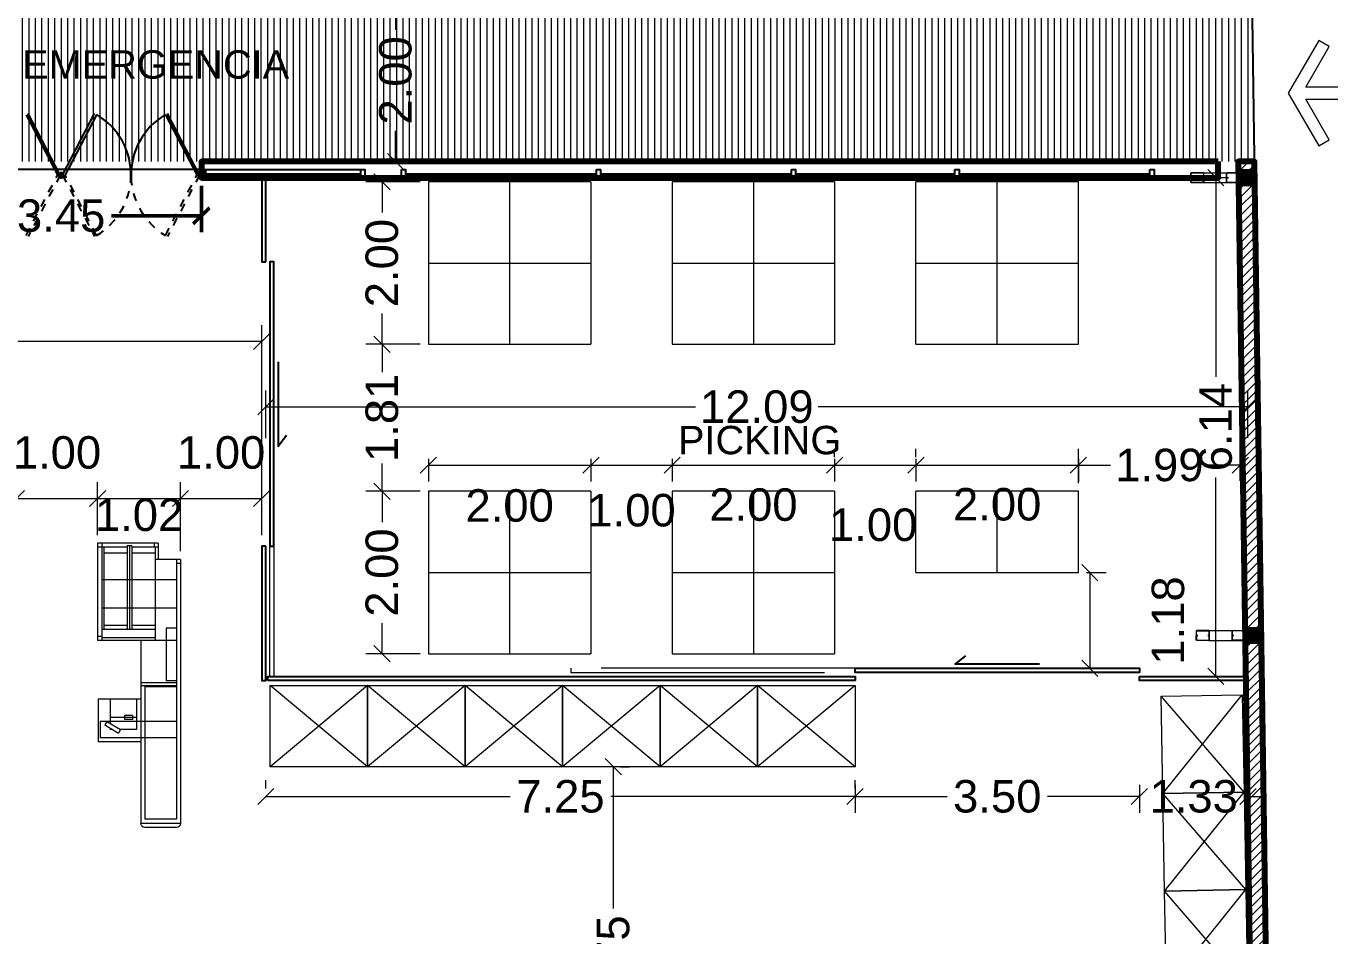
# Model space of a CAD drawing. Header units: inches. Extents: x 2 to 337, y 2 to 182.
# Drawn here: x 170.04 to 186.08, y 112.72 to 123.92 of the extents above; entities that cross this region are included whole.
import ezdxf

# ---------------------------------------------------------------- set-up
doc = ezdxf.new("R2010")
doc.units = ezdxf.units.IN
doc.header["$MEASUREMENT"] = 0
for name, pattern in [('ACAD_ISO10W100', [18, 12, -3, 0, -3]), ('HIDDEN', [0.375, 0.25, -0.125]), ('HIDDEN2', [4.7625, 3.175, -1.5875]), ('LÍNEAS_OCULTAS2', [0.1875, 0.125, -0.0625])]:
    doc.linetypes.add(name, pattern=pattern)
for name, color, linetype, lineweight in [('01 eje', 30, 'ACAD_ISO10W100', 9), ('L COTAS', 1, 'Continuous', 9), ('L EQUIP', 6, 'Continuous', 9), ('l gris', 9, 'Continuous', 5), ('l muro', 5, 'Continuous', 80), ('L PANELES', 136, 'Continuous', 50), ('L PROYEC', 4, 'HIDDEN2', 9), ('LAVADO MU', 10, 'Continuous', 5), ('smr acero', 170, 'Continuous', 15)]:
    doc.layers.add(name, color=color, linetype=linetype, lineweight=lineweight)
for name, color, linetype in [('01-COTAS ESTRUCTURA', 9, 'Continuous'), ('FIX FOOD', 8, 'Continuous'), ('L CARPINT', 3, 'Continuous'), ('l carpinteria', 3, 'Continuous'), ('L pisos', 8, 'Continuous'), ('l vidrio', 135, 'Continuous')]:
    doc.layers.add(name, color=color, linetype=linetype)
doc.styles.add('2mm para 1.100', font='ARIAL.TTF')
doc.styles.get("Standard").update_dxf_attribs({"font": 'ARIAL.TTF'})
doc.dimstyles.new('cotas 1.100', dxfattribs={"dimscale": 2, "dimtxt": 0.2, "dimasz": 0.1, "dimexe": 0.1, "dimexo": 0.05, "dimgap": 0.05, "dimtad": 0, "dimzin": 0, "dimdsep": 46, "dimtxsty": '2mm para 1.100', "dimblk": 'OBLIQUE', "dimcen": 0.09, "dimclrd": 256, "dimclre": 256, "dimclrt": 256, "dimaunit": 1, "dimadec": 3, "dimazin": 0, "dimtfac": 1, "dimtofl": 0, "dimtmove": 2, "dimatfit": 3, "dimfxl": 0, "dimtolj": 1, "dimtzin": 0, "dimlwd": -1, "dimlwe": -1, "dimarcsym": 0})

# ---------------------------------------------------------------- blocks, each defined once
blk = doc.blocks.new('terreno1')
at = {"layer": '01 eje', "ltscale": 0.05}
blk.add_line((2904.08, 736.346), (2902.361, 855.185), dxfattribs=at)
blk = doc.blocks.new('CAJAS AM')
at = {"layer": 'L EQUIP', "linetype": 'ByBlock', "ltscale": 0.01}
for p, q in [((781.677, 799.828), (781.287, 799.828)), ((781.237, 797.528), (781.237, 799.778)), ((781.727, 799.778), (781.237, 799.778)), ((781.287, 798.083), (781.287, 799.728)), ((781.677, 799.728), (781.287, 799.728)), ((781.677, 796.528), (781.677, 799.728)), ((781.727, 796.528), (781.727, 799.778)), ((780.712, 798.248), (780.712, 798.773)), ((781.237, 798.773), (780.712, 798.773)), ((780.737, 798.523), (780.737, 798.723)), ((781.677, 798.723), (780.737, 798.723)), ((780.794, 798.565), (780.962, 798.666)), ((780.987, 798.623), (780.962, 798.666)), ((781.237, 798.248), (781.237, 798.773)), ((781.677, 798.523), (780.737, 798.523)), ((780.819, 798.522), (780.794, 798.565)), ((780.819, 798.522), (780.987, 798.623)), ((780.862, 798.606), (780.862, 798.623)), ((780.89, 798.623), (780.862, 798.623)), ((780.862, 798.248), (780.862, 798.548)), ((781.187, 798.623), (780.987, 798.623)), ((781.037, 798.448), (781.037, 798.498)), ((781.137, 798.498), (781.037, 798.498)), ((781.137, 798.448), (781.137, 798.498)), ((781.187, 798.248), (781.187, 798.623)), ((781.187, 798.473), (780.862, 798.473)), ((781.137, 798.448), (781.037, 798.448)), ((781.237, 798.248), (780.712, 798.248)), ((781.677, 798.083), (781.237, 798.083)), ((781.677, 798.048), (781.237, 798.048)), ((781.677, 798.098), (781.287, 798.098)), ((781.677, 798.023), (781.552, 798.023)), ((781.552, 797.373), (781.552, 798.023)), ((780.707, 796.328), (780.707, 797.528)), ((781.677, 797.528), (780.707, 797.528)), ((780.757, 797.478), (780.707, 797.478)), ((780.757, 796.328), (780.757, 797.528)), ((781.417, 797.493), (780.757, 797.493)), ((781.417, 797.393), (780.757, 797.393)), ((780.782, 796.378), (780.782, 797.393)), ((781.072, 796.363), (781.072, 797.393)), ((781.1, 796.363), (781.1, 797.393)), ((781.127, 796.363), (781.127, 797.393)), ((781.417, 796.378), (781.417, 797.528)), ((781.072, 797.343), (780.782, 797.343)), ((781.417, 797.343), (781.127, 797.343)), ((781.677, 797.373), (781.552, 797.373)), ((781.677, 797.128), (780.757, 797.128)), ((781.677, 796.778), (780.757, 796.778)), ((781.727, 796.578), (781.677, 796.578)), ((781.072, 796.453), (780.782, 796.453)), ((781.417, 796.453), (781.127, 796.453)), ((781.727, 796.528), (781.417, 796.528)), ((781.452, 796.328), (781.452, 796.528)), ((781.072, 796.378), (780.707, 796.378)), ((780.755, 796.328), (780.707, 796.328)), ((781.452, 796.328), (780.707, 796.328)), ((781.127, 796.363), (781.072, 796.363)), ((781.452, 796.378), (781.127, 796.378)), ((781.402, 796.328), (781.402, 796.378))]:
    blk.add_line(p, q, dxfattribs=at)
for centre, start, end in [((781.287, 799.778), 90, 180), ((781.677, 799.778), 0, 90)]:
    blk.add_arc(centre, 0.05, start, end, dxfattribs=at)
blk = doc.blocks.new('_Oblique')
at = {"color": 0, "linetype": 'ByBlock', "lineweight": -2}
blk.add_line((-0.5, -0.5), (0.5, 0.5), dxfattribs=at)
blk = doc.blocks.new('*D408')
at = {"layer": 'Defpoints', "color": 0}
for p in [(170.917, 118.104), (170.917, 117.554), (169.917, 117.354)]:
    blk.add_point(p, dxfattribs=at)
at = {"layer": 'L COTAS'}
for p, q in [((169.917, 117.454), (169.917, 118.304)), ((170.917, 117.654), (170.917, 118.304)), ((169.917, 118.104), (170.917, 118.104))]:
    blk.add_line(p, q, dxfattribs=at)
at = {"layer": 'L COTAS', "xscale": 0.2, "yscale": 0.2, "zscale": 0.2, "rotation": 180}
blk.add_blockref('_Oblique', (169.917, 118.104), dxfattribs=at)
at = {"layer": 'L COTAS', "xscale": 0.2, "yscale": 0.2, "zscale": 0.2}
blk.add_blockref('_Oblique', (170.917, 118.104), dxfattribs=at)
at = {"layer": 'L COTAS', "insert": (170.417, 118.668), "char_height": 0.4, "attachment_point": 5, "style": '2mm para 1.100'}
blk.add_mtext('\\A1;1.00', dxfattribs=at)
blk = doc.blocks.new('*D409')
at = {"layer": 'Defpoints', "color": 0}
for p in [(171.937, 118.104), (170.917, 117.554), (171.937, 117.354)]:
    blk.add_point(p, dxfattribs=at)
at = {"layer": 'L COTAS'}
for p, q in [((170.917, 117.654), (170.917, 118.304)), ((171.937, 117.454), (171.937, 118.304)), ((170.917, 118.104), (171.937, 118.104))]:
    blk.add_line(p, q, dxfattribs=at)
at = {"layer": 'L COTAS', "xscale": 0.2, "yscale": 0.2, "zscale": 0.2, "rotation": 180}
blk.add_blockref('_Oblique', (170.917, 118.104), dxfattribs=at)
at = {"layer": 'L COTAS', "xscale": 0.2, "yscale": 0.2, "zscale": 0.2}
blk.add_blockref('_Oblique', (171.937, 118.104), dxfattribs=at)
at = {"layer": 'L COTAS', "insert": (171.427, 117.901), "char_height": 0.4, "attachment_point": 5, "style": '2mm para 1.100'}
blk.add_mtext('\\A1;1.02', dxfattribs=at)
blk = doc.blocks.new('*D422')
at = {"layer": 'Defpoints', "color": 0}
for p in [(172.937, 118.104), (172.937, 117.554), (171.937, 117.354)]:
    blk.add_point(p, dxfattribs=at)
at = {"layer": 'L COTAS'}
for p, q in [((171.937, 117.454), (171.937, 118.304)), ((172.937, 117.654), (172.937, 118.304)), ((171.937, 118.104), (172.937, 118.104))]:
    blk.add_line(p, q, dxfattribs=at)
at = {"layer": 'L COTAS', "xscale": 0.2, "yscale": 0.2, "zscale": 0.2, "rotation": 180}
blk.add_blockref('_Oblique', (171.937, 118.104), dxfattribs=at)
at = {"layer": 'L COTAS', "xscale": 0.2, "yscale": 0.2, "zscale": 0.2}
blk.add_blockref('_Oblique', (172.937, 118.104), dxfattribs=at)
at = {"layer": 'L COTAS', "insert": (172.437, 118.668), "char_height": 0.4, "attachment_point": 5, "style": '2mm para 1.100'}
blk.add_mtext('\\A1;1.00', dxfattribs=at)
blk = doc.blocks.new('*D423')
at = {"layer": 'Defpoints', "color": 0}
for p in [(174.988, 118.692), (176.988, 118.692), (176.988, 118.514)]:
    blk.add_point(p, dxfattribs=at)
at = {"layer": 'L COTAS'}
for p, q in [((174.988, 118.592), (174.988, 118.314)), ((176.988, 118.592), (176.988, 118.314)), ((174.988, 118.514), (176.988, 118.514))]:
    blk.add_line(p, q, dxfattribs=at)
at = {"layer": 'L COTAS', "xscale": 0.2, "yscale": 0.2, "zscale": 0.2, "rotation": 180}
blk.add_blockref('_Oblique', (174.988, 118.514), dxfattribs=at)
at = {"layer": 'L COTAS', "xscale": 0.2, "yscale": 0.2, "zscale": 0.2}
blk.add_blockref('_Oblique', (176.988, 118.514), dxfattribs=at)
at = {"layer": 'L COTAS', "insert": (175.988, 118.015), "char_height": 0.4, "attachment_point": 5, "style": '2mm para 1.100'}
blk.add_mtext('\\A1;2.00', dxfattribs=at)
blk = doc.blocks.new('*D424')
at = {"layer": 'Defpoints', "color": 0}
for p in [(176.988, 118.692), (177.988, 118.692), (177.988, 118.514)]:
    blk.add_point(p, dxfattribs=at)
at = {"layer": 'L COTAS'}
for p, q in [((176.988, 118.592), (176.988, 118.314)), ((177.988, 118.592), (177.988, 118.314)), ((176.988, 118.514), (177.988, 118.514))]:
    blk.add_line(p, q, dxfattribs=at)
at = {"layer": 'L COTAS', "xscale": 0.2, "yscale": 0.2, "zscale": 0.2, "rotation": 180}
blk.add_blockref('_Oblique', (176.988, 118.514), dxfattribs=at)
at = {"layer": 'L COTAS', "xscale": 0.2, "yscale": 0.2, "zscale": 0.2}
blk.add_blockref('_Oblique', (177.988, 118.514), dxfattribs=at)
at = {"layer": 'L COTAS', "insert": (177.488, 117.957), "char_height": 0.4, "attachment_point": 5, "style": '2mm para 1.100'}
blk.add_mtext('\\A1;1.00', dxfattribs=at)
blk = doc.blocks.new('*D425')
at = {"layer": 'Defpoints', "color": 0}
for p in [(177.988, 118.692), (179.988, 118.692), (179.988, 118.514)]:
    blk.add_point(p, dxfattribs=at)
at = {"layer": 'L COTAS'}
for p, q in [((177.988, 118.592), (177.988, 118.314)), ((179.988, 118.592), (179.988, 118.314)), ((177.988, 118.514), (179.988, 118.514))]:
    blk.add_line(p, q, dxfattribs=at)
at = {"layer": 'L COTAS', "xscale": 0.2, "yscale": 0.2, "zscale": 0.2, "rotation": 180}
blk.add_blockref('_Oblique', (177.988, 118.514), dxfattribs=at)
at = {"layer": 'L COTAS', "xscale": 0.2, "yscale": 0.2, "zscale": 0.2}
blk.add_blockref('_Oblique', (179.988, 118.514), dxfattribs=at)
at = {"layer": 'L COTAS', "insert": (178.988, 118.026), "char_height": 0.4, "attachment_point": 5, "style": '2mm para 1.100'}
blk.add_mtext('\\A1;2.00', dxfattribs=at)
blk = doc.blocks.new('*D426')
at = {"layer": 'Defpoints', "color": 0}
for p in [(179.988, 118.514), (180.988, 118.514), (180.988, 118.514)]:
    blk.add_point(p, dxfattribs=at)
at = {"layer": 'L COTAS'}
for p, q in [((179.988, 118.614), (179.988, 118.714)), ((180.988, 118.614), (180.988, 118.714)), ((179.988, 118.514), (180.988, 118.514))]:
    blk.add_line(p, q, dxfattribs=at)
at = {"layer": 'L COTAS', "xscale": 0.2, "yscale": 0.2, "zscale": 0.2, "rotation": 180}
blk.add_blockref('_Oblique', (179.988, 118.514), dxfattribs=at)
at = {"layer": 'L COTAS', "xscale": 0.2, "yscale": 0.2, "zscale": 0.2}
blk.add_blockref('_Oblique', (180.988, 118.514), dxfattribs=at)
at = {"layer": 'L COTAS', "insert": (180.462, 117.778), "char_height": 0.4, "attachment_point": 5, "style": '2mm para 1.100'}
blk.add_mtext('\\A1;1.00', dxfattribs=at)
blk = doc.blocks.new('*D427')
at = {"layer": 'Defpoints', "color": 0}
for p in [(180.988, 118.692), (182.988, 118.692), (182.988, 118.514)]:
    blk.add_point(p, dxfattribs=at)
at = {"layer": 'L COTAS'}
for p, q in [((180.988, 118.592), (180.988, 118.314)), ((182.988, 118.592), (182.988, 118.314)), ((180.988, 118.514), (182.988, 118.514))]:
    blk.add_line(p, q, dxfattribs=at)
at = {"layer": 'L COTAS', "xscale": 0.2, "yscale": 0.2, "zscale": 0.2, "rotation": 180}
blk.add_blockref('_Oblique', (180.988, 118.514), dxfattribs=at)
at = {"layer": 'L COTAS', "xscale": 0.2, "yscale": 0.2, "zscale": 0.2}
blk.add_blockref('_Oblique', (182.988, 118.514), dxfattribs=at)
at = {"layer": 'L COTAS', "insert": (181.988, 118.03), "char_height": 0.4, "attachment_point": 5, "style": '2mm para 1.100'}
blk.add_mtext('\\A1;2.00', dxfattribs=at)
blk = doc.blocks.new('rack bajo')
for p, q in [((0, 1.2), (1, 0)), ((1, 1.2), (0, 0))]:
    blk.add_line(p, q)
blk.add_lwpolyline([(0, 0), (1, 0), (1, 1.2), (0, 1.2)], close=True)
blk = doc.blocks.new('*D311')
at = {"layer": 'Defpoints', "color": 0}
for p in [(151.567, 120.037), (151.567, 119.768), (172.937, 117.817)]:
    blk.add_point(p, dxfattribs=at)
at = {"layer": 'L COTAS'}
for p, q in [((151.567, 119.868), (151.567, 120.237)), ((172.937, 117.917), (172.937, 120.237)), ((151.567, 120.037), (161.474, 120.037)), ((172.937, 120.037), (163.031, 120.037))]:
    blk.add_line(p, q, dxfattribs=at)
at = {"layer": 'L COTAS', "xscale": 0.2, "yscale": 0.2, "zscale": 0.2, "rotation": 180}
blk.add_blockref('_Oblique', (151.567, 120.037), dxfattribs=at)
at = {"layer": 'L COTAS', "xscale": 0.2, "yscale": 0.2, "zscale": 0.2}
blk.add_blockref('_Oblique', (172.937, 120.037), dxfattribs=at)
at = {"layer": 'L COTAS', "insert": (162.252, 120.037), "char_height": 0.4, "attachment_point": 5, "style": '2mm para 1.100'}
blk.add_mtext('\\A1;21.37', dxfattribs=at)
blk = doc.blocks.new('*D321')
at = {"layer": 'Defpoints', "color": 0}
for p in [(174.417, 120.002), (174.417, 120.002), (174.988, 118.192)]:
    blk.add_point(p, dxfattribs=at)
at = {"layer": 'L COTAS'}
for p, q in [((174.317, 120.002), (174.217, 120.002)), ((174.417, 120.002), (174.417, 119.659)), ((174.417, 118.192), (174.417, 118.535)), ((174.888, 118.192), (174.217, 118.192))]:
    blk.add_line(p, q, dxfattribs=at)
at = {"layer": 'L COTAS', "xscale": 0.2, "yscale": 0.2, "zscale": 0.2}
for p, rotation in [((174.417, 120.002), 90), ((174.417, 118.192), 270)]:
    blk.add_blockref('_Oblique', p, dxfattribs=dict(at, rotation=rotation))
at = {"layer": 'L COTAS', "insert": (174.417, 119.097), "char_height": 0.4, "attachment_point": 5, "rotation": 90, "style": '2mm para 1.100'}
blk.add_mtext('\\A1;1.81', dxfattribs=at)
blk = doc.blocks.new('*D322')
at = {"layer": 'Defpoints', "color": 0}
for p in [(174.988, 118.192), (174.417, 116.192), (174.988, 116.192)]:
    blk.add_point(p, dxfattribs=at)
at = {"layer": 'L COTAS'}
for p, q in [((174.888, 118.192), (174.217, 118.192)), ((174.417, 118.192), (174.417, 117.814)), ((174.417, 116.192), (174.417, 116.569)), ((174.888, 116.192), (174.217, 116.192))]:
    blk.add_line(p, q, dxfattribs=at)
at = {"layer": 'L COTAS', "xscale": 0.2, "yscale": 0.2, "zscale": 0.2}
for p, rotation in [((174.417, 118.192), 90), ((174.417, 116.192), 270)]:
    blk.add_blockref('_Oblique', p, dxfattribs=dict(at, rotation=rotation))
at = {"layer": 'L COTAS', "insert": (174.417, 117.192), "char_height": 0.4, "attachment_point": 5, "rotation": 90, "style": '2mm para 1.100'}
blk.add_mtext('\\A1;2.00', dxfattribs=at)
blk = doc.blocks.new('*D325')
at = {"layer": 'Defpoints', "color": 0}
for p in [(184.98, 118.514), (182.988, 118.192), (184.98, 118.221)]:
    blk.add_point(p, dxfattribs=at)
at = {"layer": 'L COTAS'}
for p, q in [((182.988, 118.292), (182.988, 118.714)), ((184.98, 118.321), (184.98, 118.714)), ((182.988, 118.514), (183.383, 118.514)), ((184.98, 118.514), (184.585, 118.514))]:
    blk.add_line(p, q, dxfattribs=at)
at = {"layer": 'L COTAS', "xscale": 0.2, "yscale": 0.2, "zscale": 0.2, "rotation": 180}
blk.add_blockref('_Oblique', (182.988, 118.514), dxfattribs=at)
at = {"layer": 'L COTAS', "xscale": 0.2, "yscale": 0.2, "zscale": 0.2}
blk.add_blockref('_Oblique', (184.98, 118.514), dxfattribs=at)
at = {"layer": 'L COTAS', "insert": (183.984, 118.514), "char_height": 0.4, "attachment_point": 5, "style": '2mm para 1.100'}
blk.add_mtext('\\A1;1.99', dxfattribs=at)
blk = doc.blocks.new('*D326')
at = {"layer": 'Defpoints', "color": 0}
for p in [(184.679, 122.052), (184.928, 122.052), (184.679, 115.913)]:
    blk.add_point(p, dxfattribs=at)
at = {"layer": 'L COTAS'}
for p, q in [((184.828, 122.052), (184.479, 122.052)), ((184.679, 122.052), (184.679, 119.602)), ((184.679, 115.913), (184.679, 118.363)), ((184.579, 115.913), (184.479, 115.913))]:
    blk.add_line(p, q, dxfattribs=at)
at = {"layer": 'L COTAS', "xscale": 0.2, "yscale": 0.2, "zscale": 0.2}
for p, rotation in [((184.679, 122.052), 90), ((184.679, 115.913), 270)]:
    blk.add_blockref('_Oblique', p, dxfattribs=dict(at, rotation=rotation))
at = {"layer": 'L COTAS', "insert": (184.679, 118.982), "char_height": 0.4, "attachment_point": 5, "rotation": 90, "style": '2mm para 1.100'}
blk.add_mtext('\\A1;6.14', dxfattribs=at)
blk = doc.blocks.new('*D327')
at = {"layer": 'Defpoints', "color": 0}
for p in [(185.074, 119.232), (185.074, 118.751), (172.987, 118.747)]:
    blk.add_point(p, dxfattribs=at)
at = {"layer": 'L COTAS'}
for p, q in [((172.987, 118.847), (172.987, 119.432)), ((185.074, 118.851), (185.074, 119.432)), ((172.987, 119.232), (178.274, 119.232)), ((185.074, 119.232), (179.787, 119.232))]:
    blk.add_line(p, q, dxfattribs=at)
at = {"layer": 'L COTAS', "xscale": 0.2, "yscale": 0.2, "zscale": 0.2, "rotation": 180}
blk.add_blockref('_Oblique', (172.987, 119.232), dxfattribs=at)
at = {"layer": 'L COTAS', "xscale": 0.2, "yscale": 0.2, "zscale": 0.2}
blk.add_blockref('_Oblique', (185.074, 119.232), dxfattribs=at)
at = {"layer": 'L COTAS', "insert": (179.03, 119.232), "char_height": 0.4, "attachment_point": 5, "style": '2mm para 1.100'}
blk.add_mtext('\\A1;12.09', dxfattribs=at)
blk = doc.blocks.new('*D328')
at = {"layer": 'Defpoints', "color": 0}
for p in [(180.239, 114.68), (183.739, 114.68), (183.739, 114.435)]:
    blk.add_point(p, dxfattribs=at)
at = {"layer": 'L COTAS'}
for p, q in [((180.239, 114.58), (180.239, 114.235)), ((183.739, 114.58), (183.739, 114.235)), ((180.239, 114.435), (181.371, 114.435)), ((183.739, 114.435), (182.608, 114.435))]:
    blk.add_line(p, q, dxfattribs=at)
at = {"layer": 'L COTAS', "xscale": 0.2, "yscale": 0.2, "zscale": 0.2, "rotation": 180}
blk.add_blockref('_Oblique', (180.239, 114.435), dxfattribs=at)
at = {"layer": 'L COTAS', "xscale": 0.2, "yscale": 0.2, "zscale": 0.2}
blk.add_blockref('_Oblique', (183.739, 114.435), dxfattribs=at)
at = {"layer": 'L COTAS', "insert": (181.989, 114.435), "char_height": 0.4, "attachment_point": 5, "style": '2mm para 1.100'}
blk.add_mtext('\\A1;3.50', dxfattribs=at)
blk = doc.blocks.new('*D329')
at = {"layer": 'Defpoints', "color": 0}
for p in [(183.739, 114.68), (185.074, 114.68), (185.074, 114.435)]:
    blk.add_point(p, dxfattribs=at)
at = {"layer": 'L COTAS'}
for p, q in [((183.739, 114.58), (183.739, 114.235)), ((185.074, 114.58), (185.074, 114.235)), ((183.739, 114.435), (183.539, 114.435)), ((185.074, 114.435), (185.274, 114.435))]:
    blk.add_line(p, q, dxfattribs=at)
at = {"layer": 'L COTAS', "xscale": 0.2, "yscale": 0.2, "zscale": 0.2}
blk.add_blockref('_Oblique', (183.739, 114.435), dxfattribs=at)
at = {"layer": 'L COTAS', "xscale": 0.2, "yscale": 0.2, "zscale": 0.2, "rotation": 180}
blk.add_blockref('_Oblique', (185.074, 114.435), dxfattribs=at)
at = {"layer": 'L COTAS', "insert": (184.407, 114.435), "char_height": 0.4, "attachment_point": 5, "style": '2mm para 1.100'}
blk.add_mtext('\\A1;1.33', dxfattribs=at)
blk = doc.blocks.new('*D330')
at = {"layer": 'Defpoints', "color": 0}
for p in [(172.987, 114.435), (172.987, 114.435), (180.239, 114.435)]:
    blk.add_point(p, dxfattribs=at)
at = {"layer": 'L COTAS'}
for p, q in [((172.987, 114.535), (172.987, 114.635)), ((180.239, 114.535), (180.239, 114.635)), ((172.987, 114.435), (175.994, 114.435)), ((180.239, 114.435), (177.233, 114.435))]:
    blk.add_line(p, q, dxfattribs=at)
at = {"layer": 'L COTAS', "xscale": 0.2, "yscale": 0.2, "zscale": 0.2, "rotation": 180}
blk.add_blockref('_Oblique', (172.987, 114.435), dxfattribs=at)
at = {"layer": 'L COTAS', "xscale": 0.2, "yscale": 0.2, "zscale": 0.2}
blk.add_blockref('_Oblique', (180.239, 114.435), dxfattribs=at)
at = {"layer": 'L COTAS', "insert": (176.613, 114.435), "char_height": 0.4, "attachment_point": 5, "style": '2mm para 1.100'}
blk.add_mtext('\\A1;7.25', dxfattribs=at)
blk = doc.blocks.new('*D383')
at = {"layer": 'Defpoints', "color": 0}
for p in [(174.583, 124.25), (175.154, 124.25), (175.115, 122.252)]:
    blk.add_point(p, dxfattribs=at)
at = {"layer": 'L COTAS'}
for p, q in [((175.054, 124.25), (174.383, 124.25)), ((174.583, 124.25), (174.583, 123.873)), ((174.583, 122.252), (174.583, 122.629)), ((175.015, 122.252), (174.383, 122.252))]:
    blk.add_line(p, q, dxfattribs=at)
at = {"layer": 'L COTAS', "xscale": 0.2, "yscale": 0.2, "zscale": 0.2}
for p, rotation in [((174.583, 124.25), 90), ((174.583, 122.252), 270)]:
    blk.add_blockref('_Oblique', p, dxfattribs=dict(at, rotation=rotation))
at = {"layer": 'L COTAS', "insert": (174.583, 123.251), "char_height": 0.4, "attachment_point": 5, "rotation": 90, "style": '2mm para 1.100'}
blk.add_mtext('\\A1;2.00', dxfattribs=at)
blk = doc.blocks.new('*D468')
at = {"layer": 'Defpoints', "color": 0}
for p in [(168.742, 122.052), (172.194, 122.052), (172.194, 121.584)]:
    blk.add_point(p, dxfattribs=at)
at = {"layer": 'L PANELES'}
for p, q in [((168.742, 121.952), (168.742, 121.384)), ((172.194, 121.952), (172.194, 121.384)), ((168.742, 121.584), (169.847, 121.584)), ((172.194, 121.584), (171.089, 121.584))]:
    blk.add_line(p, q, dxfattribs=at)
at = {"layer": 'L PANELES', "xscale": 0.2, "yscale": 0.2, "zscale": 0.2, "rotation": 180}
blk.add_blockref('_Oblique', (168.742, 121.584), dxfattribs=at)
at = {"layer": 'L PANELES', "xscale": 0.2, "yscale": 0.2, "zscale": 0.2}
blk.add_blockref('_Oblique', (172.194, 121.584), dxfattribs=at)
at = {"layer": 'L PANELES', "insert": (170.468, 121.584), "char_height": 0.4, "attachment_point": 5, "style": '2mm para 1.100'}
blk.add_mtext('\\A1;3.45', dxfattribs=at)
blk = doc.blocks.new('*D391')
at = {"layer": 'Defpoints', "color": 0}
for p in [(174.988, 122.002), (174.417, 120.002), (174.988, 120.002)]:
    blk.add_point(p, dxfattribs=at)
at = {"layer": 'L COTAS'}
for p, q in [((174.888, 122.002), (174.217, 122.002)), ((174.417, 122.002), (174.417, 121.624)), ((174.417, 120.002), (174.417, 120.38)), ((174.888, 120.002), (174.217, 120.002))]:
    blk.add_line(p, q, dxfattribs=at)
at = {"layer": 'L COTAS', "xscale": 0.2, "yscale": 0.2, "zscale": 0.2}
for p, rotation in [((174.417, 122.002), 90), ((174.417, 120.002), 270)]:
    blk.add_blockref('_Oblique', p, dxfattribs=dict(at, rotation=rotation))
at = {"layer": 'L COTAS', "insert": (174.417, 121.002), "char_height": 0.4, "attachment_point": 5, "rotation": 90, "style": '2mm para 1.100'}
blk.add_mtext('\\A1;2.00', dxfattribs=at)
blk = doc.blocks.new('*D471')
at = {"layer": 'Defpoints', "color": 0}
for p in [(182.988, 117.192), (182.988, 116.013), (183.129, 116.013)]:
    blk.add_point(p, dxfattribs=at)
at = {"layer": 'L COTAS'}
for p, q in [((183.088, 117.192), (183.329, 117.192)), ((183.129, 117.192), (183.129, 116.013)), ((183.088, 116.013), (183.329, 116.013))]:
    blk.add_line(p, q, dxfattribs=at)
at = {"layer": 'L COTAS', "xscale": 0.2, "yscale": 0.2, "zscale": 0.2}
for p, rotation in [((183.129, 117.192), 90), ((183.129, 116.013), 270)]:
    blk.add_blockref('_Oblique', p, dxfattribs=dict(at, rotation=rotation))
at = {"layer": 'L COTAS', "insert": (184.092, 116.602), "char_height": 0.4, "attachment_point": 5, "rotation": 90, "style": '2mm para 1.100'}
blk.add_mtext('\\A1;1.18', dxfattribs=at)
blk = doc.blocks.new('*D443')
at = {"layer": 'Defpoints', "color": 0}
for p in [(177.251, 114.801), (177.263, 114.801), (177.251, 110.054)]:
    blk.add_point(p, dxfattribs=at)
at = {"layer": 'L COTAS'}
for p, q in [((177.263, 114.801), (177.263, 113.057)), ((177.351, 114.801), (177.463, 114.801)), ((177.263, 110.054), (177.263, 111.798)), ((177.351, 110.054), (177.463, 110.054))]:
    blk.add_line(p, q, dxfattribs=at)
at = {"layer": 'L COTAS', "xscale": 0.2, "yscale": 0.2, "zscale": 0.2}
for p, rotation in [((177.263, 114.801), 90), ((177.263, 110.054), 270)]:
    blk.add_blockref('_Oblique', p, dxfattribs=dict(at, rotation=rotation))
at = {"layer": 'L COTAS', "insert": (177.263, 112.428), "char_height": 0.4, "attachment_point": 5, "rotation": 90, "style": '2mm para 1.100'}
blk.add_mtext('\\A1;4.75', dxfattribs=at)
blk = doc.blocks.new('base1')
at = {"layer": 'smr acero'}
h = blk.add_hatch(color=256, dxfattribs=at)
h.dxf.hatch_style = 1
h.paths.add_polyline_path([(4862.665, 1040.797), (4862.665, 1040.597), (4862.465, 1040.597), (4862.465, 1040.797)])
for p, q in [((4863.111, 1040.757), (4862.809, 1040.757)), ((4863.111, 1040.637), (4862.809, 1040.637))]:
    blk.add_line(p, q, dxfattribs=at)
blk.add_lwpolyline([(4862.465, 1040.597), (4862.665, 1040.597), (4862.665, 1040.797), (4862.465, 1040.797)], close=True, dxfattribs=at)
for points in [[(4862.819, 1040.757), (4862.671, 1040.757, 0.414214), (4862.665, 1040.751), (4862.665, 1040.703, 0.414214), (4862.671, 1040.697), (4862.685, 1040.697), (4862.685, 1040.699), (4862.673, 1040.699, -0.414214), (4862.667, 1040.705), (4862.667, 1040.749, -0.414214), (4862.673, 1040.755), (4862.817, 1040.755, -0.414214), (4862.823, 1040.749), (4862.823, 1040.705, -0.414214), (4862.817, 1040.699), (4862.805, 1040.699), (4862.805, 1040.697), (4862.819, 1040.697, 0.414214), (4862.825, 1040.703), (4862.825, 1040.751, 0.414214)], [(4862.819, 1040.637), (4862.671, 1040.637, -0.414214), (4862.665, 1040.643), (4862.665, 1040.691, -0.414214), (4862.671, 1040.697), (4862.685, 1040.697), (4862.685, 1040.695), (4862.673, 1040.695, 0.414214), (4862.667, 1040.689), (4862.667, 1040.645, 0.414214), (4862.673, 1040.639), (4862.817, 1040.639, 0.414214), (4862.823, 1040.645), (4862.823, 1040.689, 0.414214), (4862.817, 1040.695), (4862.805, 1040.695), (4862.805, 1040.697), (4862.819, 1040.697, -0.414214), (4862.825, 1040.691), (4862.825, 1040.643, -0.414214)], [(4863.111, 1040.757), (4863.259, 1040.757, -0.414214), (4863.265, 1040.751), (4863.265, 1040.703, -0.414214), (4863.259, 1040.697), (4863.245, 1040.697), (4863.245, 1040.699), (4863.257, 1040.699, 0.414214), (4863.263, 1040.705), (4863.263, 1040.749, 0.414214), (4863.257, 1040.755), (4863.113, 1040.755, 0.414214), (4863.107, 1040.749), (4863.107, 1040.705, 0.414214), (4863.113, 1040.699), (4863.125, 1040.699), (4863.125, 1040.697), (4863.111, 1040.697, -0.414214), (4863.105, 1040.703), (4863.105, 1040.751, -0.414214)], [(4863.111, 1040.637), (4863.259, 1040.637, 0.414214), (4863.265, 1040.643), (4863.265, 1040.691, 0.414214), (4863.259, 1040.697), (4863.245, 1040.697), (4863.245, 1040.695), (4863.257, 1040.695, -0.414214), (4863.263, 1040.689), (4863.263, 1040.645, -0.414214), (4863.257, 1040.639), (4863.113, 1040.639, -0.414214), (4863.107, 1040.645), (4863.107, 1040.689, -0.414214), (4863.113, 1040.695), (4863.125, 1040.695), (4863.125, 1040.697), (4863.111, 1040.697, 0.414214), (4863.105, 1040.691), (4863.105, 1040.643, 0.414214)]]:
    blk.add_lwpolyline(points, format="xyb", close=True, dxfattribs=at)

msp = doc.modelspace()

# ---------------------------------------------------------------- hatches: boundary and pattern name
at = {"layer": 'l gris'}
h = msp.add_hatch(dxfattribs=at)
h.set_pattern_fill('LINE', color=256, scale=0.025, angle=90)
h.set_pattern_definition([(90, (-3667.70768, -701.38761), (-0.079375, 5e-18), [])])
h.paths.add_polyline_path([(141.35, 125.25), (170.35, 125.25), (170.369, 125.055), (170.426, 124.868), (170.518, 124.695), (170.643, 124.543), (170.794, 124.419), (170.967, 124.326), (171.155, 124.269), (171.35, 124.25), (185.111, 124.25), (185.156, 122.252), (150.075, 122.252), (150.075, 124.35), (141.35, 124.35)])
at = {"layer": 'LAVADO MU'}
h = msp.add_hatch(dxfattribs=at)
h.set_pattern_fill('ANSI31', color=256, scale=0.025)
h.set_pattern_definition([(45, (-3306.593005, -701.39074), (-0.0561266008, 0.0561266008), [])])
h.paths.add_polyline_path([(185.393, 92.002), (185.593, 92.002), (185.156, 122.252), (184.956, 122.252)])
h.paths.add_polyline_path([(185.627, 89.602), (185.428, 89.602), (186.022, 48.505), (186.221, 48.505), (186.221, 48.505)])

# ---------------------------------------------------------------- linework, layer by layer
msp.add_lwpolyline([(185.038, 130.25), (185.592, 92.002)])
at = {"linetype": 'Continuous', "lineweight": 13}
msp.add_lwpolyline([(186.891, 123.019), (186.891, 123.169), (185.786, 123.169), (186.075, 123.668), (185.945, 123.743), (185.57, 123.094), (185.945, 122.444), (186.075, 122.519), (185.786, 123.019), (186.891, 123.019)], close=True, dxfattribs=at)
at = {"layer": 'FIX FOOD'}
for points in [[(172.987, 121.018), (172.987, 122.052), (172.937, 122.052), (172.937, 121.018), (172.987, 121.018)], [(173.087, 117.518), (173.087, 121.018), (173.037, 121.018), (173.037, 117.518), (173.087, 117.518)], [(172.987, 117.518), (172.937, 117.518), (172.937, 115.864), (172.987, 115.863)], [(173.01, 115.863), (173.01, 115.913), (180.239, 115.913), (180.239, 115.863)], [(180.239, 116.013), (183.739, 116.013), (183.739, 115.963), (180.239, 115.963), (180.239, 116.013)], [(183.739, 115.913), (185.074, 115.913), (185.074, 115.863), (183.739, 115.863), (183.739, 115.913)]]:
    msp.add_lwpolyline(points, close=True, dxfattribs=at)
at = {"layer": 'L CARPINT'}
for points in [[(173.137, 119.788), (173.137, 118.749), (173.24, 118.882)], [(182.51, 116.063), (181.471, 116.063), (181.604, 116.166)]]:
    msp.add_lwpolyline(points, dxfattribs=at)
at = {"layer": 'l carpinteria', "ltscale": 10}
for p, q in [((170.036, 122.829), (170.431, 122.073)), ((170.457, 122.086), (170.062, 122.842)), ((170.485, 122.086), (170.88, 122.842)), ((170.905, 122.829), (170.51, 122.073)), ((171.751, 122.829), (172.146, 122.073)), ((172.171, 122.086), (171.776, 122.842)), ((170.431, 122.073), (170.457, 122.086)), ((170.485, 122.115), (170.457, 122.115)), ((170.457, 122.115), (170.457, 122.106)), ((170.457, 122.115), (170.485, 122.115)), ((170.457, 122.115), (170.457, 122.115)), ((170.457, 122.106), (170.457, 122.106)), ((170.457, 122.101), (170.462, 122.101)), ((170.457, 122.052), (170.457, 122.077)), ((170.457, 122.077), (170.457, 122.077)), ((170.457, 122.066), (170.462, 122.066)), ((170.485, 122.052), (170.457, 122.052)), ((170.457, 122.052), (170.485, 122.052)), ((170.462, 122.1), (170.462, 122.11)), ((170.479, 122.11), (170.462, 122.11)), ((170.462, 122.11), (170.479, 122.11)), ((170.462, 122.11), (170.462, 122.101)), ((170.462, 122.1), (170.462, 122.083)), ((170.462, 122.1), (170.462, 122.1)), ((170.462, 122.058), (170.462, 122.083)), ((170.462, 122.083), (170.462, 122.083)), ((170.462, 122.058), (170.462, 122.066)), ((170.479, 122.058), (170.462, 122.058)), ((170.462, 122.058), (170.479, 122.058)), ((170.479, 122.11), (170.479, 122.101)), ((170.479, 122.1), (170.479, 122.11)), ((170.485, 122.101), (170.479, 122.101)), ((170.479, 122.1), (170.479, 122.1)), ((170.479, 122.1), (170.479, 122.083)), ((170.479, 122.083), (170.479, 122.083)), ((170.479, 122.058), (170.479, 122.083)), ((170.485, 122.066), (170.479, 122.066)), ((170.479, 122.058), (170.479, 122.066)), ((170.485, 122.115), (170.485, 122.115)), ((170.485, 122.115), (170.485, 122.106)), ((170.485, 122.106), (170.485, 122.106)), ((170.51, 122.073), (170.485, 122.086)), ((170.485, 122.077), (170.485, 122.077)), ((170.485, 122.052), (170.485, 122.077)), ((172.146, 122.073), (172.171, 122.086)), ((172.199, 122.115), (172.171, 122.115)), ((172.171, 122.115), (172.171, 122.106)), ((172.171, 122.106), (172.171, 122.106)), ((172.171, 122.052), (172.171, 122.077)), ((172.171, 122.077), (172.171, 122.077)), ((172.199, 122.052), (172.171, 122.052)), ((172.177, 122.1), (172.177, 122.11)), ((172.194, 122.11), (172.177, 122.11)), ((172.177, 122.1), (172.177, 122.083)), ((172.177, 122.1), (172.177, 122.1)), ((172.177, 122.058), (172.177, 122.083)), ((172.177, 122.083), (172.177, 122.083)), ((172.194, 122.058), (172.177, 122.058)), ((172.194, 122.11), (172.194, 122.101)), ((172.199, 122.101), (172.194, 122.101)), ((172.199, 122.066), (172.194, 122.066)), ((172.194, 122.058), (172.194, 122.066)), ((172.199, 122.115), (172.199, 122.115))]:
    msp.add_line(p, q, dxfattribs=at)
at = {"layer": 'l carpinteria', "linetype": 'HIDDEN', "ltscale": 0.4}
for p, q in [((170.036, 121.342), (170.424, 122.086)), ((170.457, 122.086), (170.062, 121.329)), ((170.485, 122.086), (170.88, 121.329)), ((170.905, 121.342), (170.517, 122.086)), ((171.751, 121.342), (172.139, 122.086)), ((172.171, 122.086), (171.776, 121.329))]:
    msp.add_line(p, q, dxfattribs=at)
at = {"layer": 'l carpinteria', "ltscale": 10}
for points in [[(172.194, 122.152), (172.244, 122.152), (172.244, 122.052), (172.194, 122.052)], [(174.156, 122.152), (174.206, 122.152), (174.206, 122.052), (174.156, 122.052)], [(174.656, 122.152), (174.706, 122.152), (174.706, 122.052), (174.656, 122.052)], [(177.056, 122.152), (177.106, 122.152), (177.106, 122.052), (177.056, 122.052)], [(179.456, 122.152), (179.506, 122.152), (179.506, 122.052), (179.456, 122.052)], [(181.469, 122.152), (181.519, 122.152), (181.519, 122.052), (181.469, 122.052)], [(181.469, 122.152), (181.519, 122.152), (181.519, 122.052), (181.469, 122.052)], [(183.869, 122.152), (183.919, 122.152), (183.919, 122.052), (183.869, 122.052)]]:
    msp.add_lwpolyline(points, close=True, dxfattribs=at)
for centre, start, end in [((170.463, 122.086), 358.2799, 59.2672), ((172.193, 122.086), 120.7328, 181.7201)]:
    msp.add_arc(centre, 0.865, start, end, dxfattribs=at)
at = {"layer": 'l carpinteria', "linetype": 'HIDDEN', "ltscale": 0.4}
for centre, start, end in [((170.463, 122.086), 300.7328, 358.222), ((172.193, 122.086), 181.778, 239.2672)]:
    msp.add_arc(centre, 0.865, start, end, dxfattribs=at)
at = {"layer": 'l carpinteria', "ltscale": 10}
for points in [[(170.462, 122.11), (170.457, 122.115), (170.462, 122.1), (170.457, 122.106)], [(170.479, 122.11), (170.485, 122.115), (170.462, 122.11), (170.457, 122.115)], [(170.462, 122.11), (170.457, 122.115), (170.479, 122.11), (170.485, 122.115)], [(170.462, 122.101), (170.457, 122.101), (170.462, 122.11), (170.457, 122.115)], [(170.462, 122.1), (170.457, 122.106), (170.462, 122.083), (170.457, 122.077)], [(170.462, 122.1), (170.457, 122.106), (170.462, 122.1), (170.457, 122.106)], [(170.462, 122.083), (170.457, 122.077), (170.462, 122.058), (170.457, 122.052)], [(170.462, 122.083), (170.457, 122.077), (170.462, 122.083), (170.457, 122.077)], [(170.462, 122.058), (170.457, 122.052), (170.462, 122.066), (170.457, 122.066)], [(170.462, 122.058), (170.457, 122.052), (170.479, 122.058), (170.485, 122.052)], [(170.479, 122.058), (170.485, 122.052), (170.462, 122.058), (170.457, 122.052)], [(170.479, 122.101), (170.485, 122.101), (170.479, 122.11), (170.485, 122.115)], [(170.479, 122.11), (170.485, 122.115), (170.479, 122.1), (170.485, 122.106)], [(170.479, 122.1), (170.485, 122.106), (170.479, 122.1), (170.485, 122.106)], [(170.479, 122.1), (170.485, 122.106), (170.479, 122.083), (170.485, 122.077)], [(170.479, 122.083), (170.485, 122.077), (170.479, 122.083), (170.485, 122.077)], [(170.479, 122.083), (170.485, 122.077), (170.479, 122.058), (170.485, 122.052)], [(170.479, 122.058), (170.485, 122.052), (170.479, 122.066), (170.485, 122.066)], [(172.177, 122.11), (172.171, 122.115), (172.177, 122.1), (172.171, 122.106)], [(172.194, 122.11), (172.199, 122.115), (172.177, 122.11), (172.171, 122.115)], [(172.177, 122.1), (172.171, 122.106), (172.177, 122.083), (172.171, 122.077)], [(172.177, 122.1), (172.171, 122.106), (172.177, 122.1), (172.171, 122.106)], [(172.177, 122.083), (172.171, 122.077), (172.177, 122.058), (172.171, 122.052)], [(172.177, 122.083), (172.171, 122.077), (172.177, 122.083), (172.171, 122.077)], [(172.177, 122.058), (172.171, 122.052), (172.194, 122.058), (172.199, 122.052)], [(172.194, 122.101), (172.199, 122.101), (172.194, 122.11), (172.199, 122.115)], [(172.194, 122.058), (172.199, 122.052), (172.194, 122.066), (172.199, 122.066)]]:
    msp.add_solid(points, dxfattribs=at)
at = {"layer": 'L EQUIP', "linetype": 'ByBlock', "ltscale": 0.01}
for p, q in [((176.988, 122.002), (174.988, 122.002)), ((174.988, 122.002), (174.988, 120.002)), ((175.988, 122.002), (175.988, 120.002)), ((176.988, 122.002), (176.988, 120.002)), ((179.988, 122.002), (177.988, 122.002)), ((177.988, 122.002), (177.988, 120.002)), ((178.988, 122.002), (178.988, 120.002)), ((179.988, 122.002), (179.988, 120.002)), ((180.988, 120.002), (180.988, 122.002)), ((182.988, 122.002), (180.988, 122.002)), ((181.988, 120.002), (181.988, 122.002)), ((181.988, 120.002), (181.988, 122.002)), ((182.988, 120.002), (182.988, 122.002)), ((182.988, 120.002), (182.988, 122.002)), ((174.988, 121.002), (176.988, 121.002)), ((177.988, 121.002), (179.988, 121.002)), ((180.988, 121.002), (182.988, 121.002)), ((174.988, 120.002), (176.988, 120.002)), ((177.988, 120.002), (179.988, 120.002)), ((180.988, 120.002), (182.988, 120.002)), ((176.988, 118.192), (174.988, 118.192)), ((174.988, 118.192), (174.988, 116.192)), ((174.988, 118.192), (174.988, 116.192)), ((175.988, 118.192), (175.988, 116.192)), ((176.988, 118.192), (176.988, 116.192)), ((179.988, 118.192), (177.988, 118.192)), ((177.988, 118.192), (177.988, 116.192)), ((178.988, 118.192), (178.988, 116.192)), ((179.988, 118.192), (179.988, 116.192)), ((180.988, 117.192), (180.988, 118.192)), ((182.988, 118.192), (180.988, 118.192)), ((181.988, 117.192), (181.988, 118.192)), ((181.988, 117.192), (181.988, 118.192)), ((182.988, 117.192), (182.988, 118.192)), ((182.988, 117.192), (182.988, 118.192)), ((174.988, 117.192), (176.988, 117.192)), ((177.988, 117.192), (179.988, 117.192)), ((180.988, 117.192), (182.988, 117.192)), ((174.988, 116.192), (176.988, 116.192)), ((177.988, 116.192), (179.988, 116.192))]:
    msp.add_line(p, q, dxfattribs=at)
at = {"layer": 'l muro'}
msp.add_lwpolyline([(184.706, 122.252), (172.194, 122.252), (172.194, 122.052), (184.706, 122.052)], close=True, dxfattribs=at)
msp.add_lwpolyline([(185.594, 92.002), (185.156, 122.252), (184.956, 122.252), (185.393, 92.002)], dxfattribs=at)
at = {"layer": 'L pisos'}
msp.add_line((172.199, 122.152), (168.742, 122.152), dxfattribs=at)
at = {"layer": 'L PROYEC', "linetype": 'LÍNEAS_OCULTAS2', "ltscale": 25}
for points in [[(173.087, 115.913), (173.037, 115.913), (173.037, 117.518), (173.087, 117.518)], [(176.739, 116.013), (176.739, 115.963), (180.239, 115.963), (180.239, 116.013)]]:
    msp.add_lwpolyline(points, close=True, dxfattribs=at)
at = {"layer": 'l vidrio'}
for p, q in [((172.244, 122.152), (174.156, 122.152)), ((172.244, 122.102), (174.156, 122.102)), ((174.706, 122.102), (177.056, 122.102)), ((177.106, 122.102), (179.456, 122.102)), ((179.506, 122.102), (181.469, 122.102)), ((181.519, 122.102), (183.869, 122.102))]:
    msp.add_line(p, q, dxfattribs=at)

# ---------------------------------------------------------------- block references
at = {"layer": '01-COTAS ESTRUCTURA', "xscale": -1}
for p in [(5047.635, -918.644), (5047.704, -924.28)]:
    msp.add_blockref('base1', p, dxfattribs=at)
at = {"layer": 'L EQUIP', "xscale": -1, "rotation": 180}
msp.add_blockref('CAJAS AM', (-609.79, 913.882), dxfattribs=at)
at = {"layer": 'L EQUIP', "linetype": 'ByBlock', "ltscale": 0.01, "xscale": -1}
for p, rotation in [((173.039, 114.801), 269.9999999966649), ((174.239, 114.801), 269.9999999966649), ((175.439, 114.801), 269.9999999966649), ((176.639, 114.801), 269.9999999966649), ((177.839, 114.801), 269.9999999966649), ((179.039, 114.801), 269.9999999966649), ((184.005, 115.67), 181.042304996133), ((184.027, 114.47), 181.042304996133), ((184.049, 113.271), 181.042304996133)]:
    msp.add_blockref('rack bajo', p, dxfattribs=dict(at, rotation=rotation))
at = {"layer": 'l muro'}
msp.add_blockref('terreno1', (-2717.663, -701.391), dxfattribs=at)

# ---------------------------------------------------------------- texts
at = {"layer": 'L EQUIP', "linetype": 'ByBlock', "ltscale": 0.01, "char_height": 0.35, "width": 6.39684, "attachment_point": 1}
for s, insert in [('SALIDA DE EMERGENCIA', (167.298, 123.622)), ('PICKING ', (178.059, 118.998))]:
    msp.add_mtext(s, dxfattribs=dict(at, insert=insert))

# ---------------------------------------------------------------- dimensions: what is measured, and where the dimension line sits
at = {"layer": 'L COTAS'}
for base, p1, p2, picture, middle in [((174.583, 124.25), (175.115, 122.252), (175.154, 124.25), '*D383', (174.583, 123.251)), ((184.679, 122.052), (184.679, 115.913), (184.928, 122.052), '*D326', (184.679, 118.982)), ((174.417, 120.002), (174.988, 122.002), (174.988, 120.002), '*D391', (174.417, 121.002)), ((174.417, 120.002), (174.988, 118.192), (174.417, 120.002), '*D321', (174.417, 119.097)), ((174.417, 116.192), (174.988, 118.192), (174.988, 116.192), '*D322', (174.417, 117.192)), ((183.129, 116.013), (182.988, 117.192), (182.988, 116.013), '*D471', (184.092, 116.602)), ((177.263, 114.801), (177.251, 110.054), (177.251, 114.801), '*D443', (177.263, 112.428))]:
    dim = msp.add_linear_dim(base=base, p1=p1, p2=p2, angle=90, dimstyle='cotas 1.100', override={"dimfxl": 0.1, "dimarcsym": 1}, dxfattribs=at)
    dim.commit()
    dim.dimension.update_dxf_attribs({"geometry": picture, "text_midpoint": middle})
for base, p1, p2, picture, middle in [((151.567, 120.037), (172.937, 117.817), (151.567, 119.768), '*D311', (162.252, 120.037)), ((185.074, 119.232), (172.987, 118.747), (185.074, 118.751), '*D327', (179.03, 119.232)), ((184.98, 118.514), (182.988, 118.192), (184.98, 118.221), '*D325', (183.984, 118.514)), ((172.987, 114.435), (180.239, 114.435), (172.987, 114.435), '*D330', (176.613, 114.435)), ((183.739, 114.435), (180.239, 114.68), (183.739, 114.68), '*D328', (181.989, 114.435)), ((185.0735, 114.4351), (183.7395, 114.6797), (185.0735, 114.6797), '*D329', (184.4065, 114.4351))]:
    dim = msp.add_linear_dim(base=base, p1=p1, p2=p2, dimstyle='cotas 1.100', override={"dimfxl": 0.1, "dimarcsym": 1}, dxfattribs=at)
    dim.commit()
    dim.dimension.update_dxf_attribs({"geometry": picture, "text_midpoint": middle})
for base, p1, p2, picture, middle in [((170.917, 118.104), (169.917, 117.354), (170.917, 117.554), '*D408', (170.417, 118.668)), ((172.937, 118.104), (171.937, 117.354), (172.937, 117.554), '*D422', (172.437, 118.668)), ((176.988, 118.514), (174.988, 118.692), (176.988, 118.692), '*D423', (175.988, 118.015)), ((177.988, 118.514), (176.988, 118.692), (177.988, 118.692), '*D424', (177.488, 117.957)), ((179.988, 118.514), (177.988, 118.692), (179.988, 118.692), '*D425', (178.988, 118.026)), ((180.988, 118.514), (179.988, 118.514), (180.988, 118.514), '*D426', (180.462, 117.778)), ((182.988, 118.514), (180.988, 118.692), (182.988, 118.692), '*D427', (181.988, 118.03)), ((171.937, 118.104), (170.917, 117.554), (171.937, 117.354), '*D409', (171.427, 117.901))]:
    dim = msp.add_linear_dim(base=base, p1=p1, p2=p2, dimstyle='cotas 1.100', override={"dimfxl": 0.1, "dimarcsym": 1}, dxfattribs=at)
    dim.commit()
    dim.dimension.update_dxf_attribs({"geometry": picture, "text_midpoint": middle, "dimtype": 160})
at = {"layer": 'L PANELES'}
dim = msp.add_linear_dim(base=(172.194, 121.584), p1=(168.742, 122.052), p2=(172.194, 122.052), dimstyle='cotas 1.100', override={"dimarcsym": 1}, dxfattribs=at)
dim.commit()
dim.dimension.update_dxf_attribs({"geometry": '*D468', "text_midpoint": (170.468, 121.584)})

doc.saveas('drawing.dxf')
